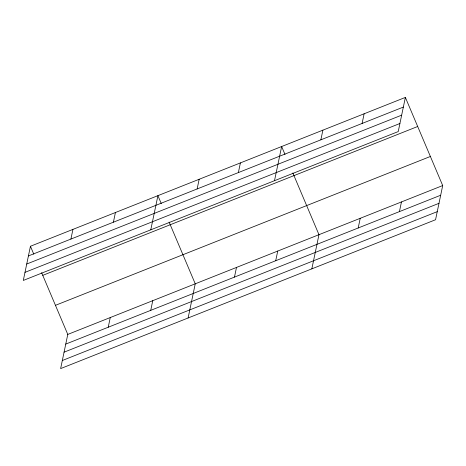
<?xml version="1.0" encoding="UTF-8"?>
<svg xmlns="http://www.w3.org/2000/svg" width="466" height="466" viewBox="0 0 466 466"><rect width="100%" height="100%" fill="white"/><g stroke="black" fill="none" stroke-linecap="round" stroke-linejoin="round"><path stroke-width="0.7" d="M30.441 246.264L23.3 280.439L398.226 131.581L405.368 97.406L30.441 246.264L33.797 254.197M70.908 239.07L72.929 229.394M41.637 272.709L67.774 334.419L60.632 368.594L435.559 219.736L442.7 185.561L405.368 97.406M113.401 222.2L115.422 212.525M108.24 327.225L110.261 317.55M150.774 229.825L157.916 195.65L161.277 203.584M150.734 310.356L152.755 300.681M197.135 188.957L199.157 179.276M188.107 317.981L195.248 283.806L169.117 222.101M238.376 172.577L240.398 162.902M234.468 277.113L236.489 267.432M274.503 180.703L281.645 146.528L285 154.462M275.709 260.739L277.73 251.058M320.864 139.829L322.886 130.154M311.836 268.859L318.971 234.683L292.84 172.973M362.105 123.455L364.127 113.78M358.197 227.99L360.218 218.309M399.438 211.611L401.459 201.935M28.42 255.939L403.346 107.081M26.731 264.024L401.657 115.166M24.989 272.354L399.915 123.496M42.761 275.354L417.687 126.496M55.454 305.329L430.38 156.471M67.774 334.419L442.7 185.561M65.747 344.094L440.679 195.237M64.063 352.18L438.989 203.322M62.322 360.509L437.248 211.651"/></g></svg>
